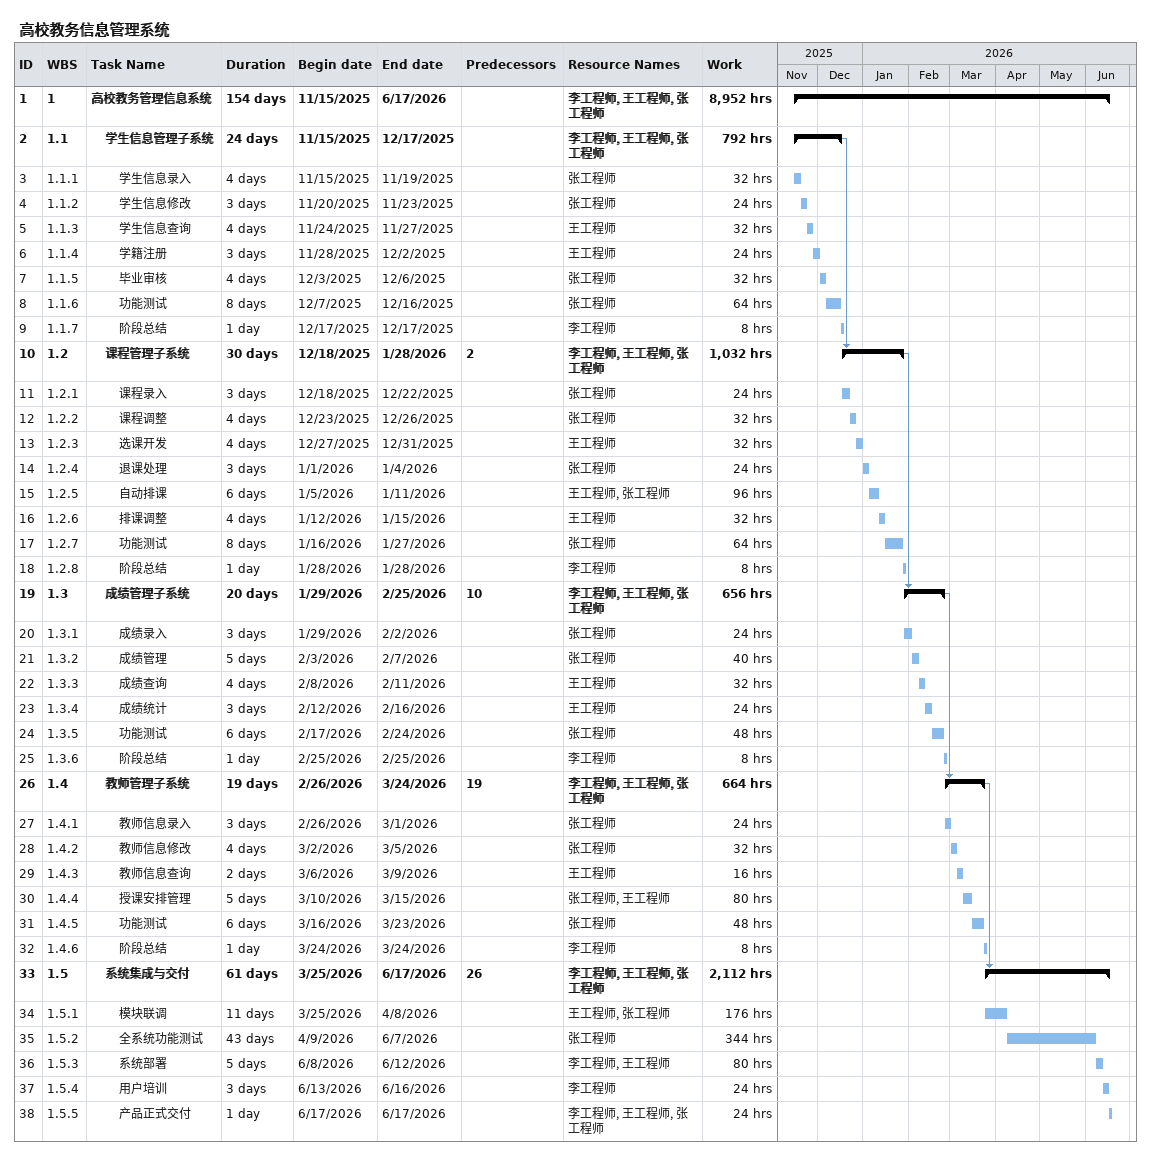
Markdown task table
高校教务信息管理系统

| ID | WBS | Task | Duration | Start | Finish | Predecessors | Resources | Work (h) |
|---|---|---|---|---|---|---|---|---|
| 1 | 1 | **高校教务管理信息系统** | 154d | 2025-11-15 | 2026-06-17 |  | 李工程师, 王工程师, 张工程师 | 8952 |
| 2 | 1.1 | **学生信息管理子系统** | 24d | 2025-11-15 | 2025-12-17 |  | 李工程师, 王工程师, 张工程师 | 792 |
| 3 | 1.1.1 | 学生信息录入 | 4d | 2025-11-15 | 2025-11-19 |  | 张工程师 | 32 |
| 4 | 1.1.2 | 学生信息修改 | 3d | 2025-11-20 | 2025-11-23 |  | 张工程师 | 24 |
| 5 | 1.1.3 | 学生信息查询 | 4d | 2025-11-24 | 2025-11-27 |  | 王工程师 | 32 |
| 6 | 1.1.4 | 学籍注册 | 3d | 2025-11-28 | 2025-12-02 |  | 王工程师 | 24 |
| 7 | 1.1.5 | 毕业审核 | 4d | 2025-12-03 | 2025-12-06 |  | 张工程师 | 32 |
| 8 | 1.1.6 | 功能测试 | 8d | 2025-12-07 | 2025-12-16 |  | 张工程师 | 64 |
| 9 | 1.1.7 | 阶段总结 | 1d | 2025-12-17 | 2025-12-17 |  | 李工程师 | 8 |
| 10 | 1.2 | **课程管理子系统** | 30d | 2025-12-18 | 2026-01-28 | 2 | 李工程师, 王工程师, 张工程师 | 1032 |
| 11 | 1.2.1 | 课程录入 | 3d | 2025-12-18 | 2025-12-22 |  | 张工程师 | 24 |
| 12 | 1.2.2 | 课程调整 | 4d | 2025-12-23 | 2025-12-26 |  | 张工程师 | 32 |
| 13 | 1.2.3 | 选课开发 | 4d | 2025-12-27 | 2025-12-31 |  | 王工程师 | 32 |
| 14 | 1.2.4 | 退课处理 | 3d | 2026-01-01 | 2026-01-04 |  | 张工程师 | 24 |
| 15 | 1.2.5 | 自动排课 | 6d | 2026-01-05 | 2026-01-11 |  | 王工程师, 张工程师 | 96 |
| 16 | 1.2.6 | 排课调整 | 4d | 2026-01-12 | 2026-01-15 |  | 王工程师 | 32 |
| 17 | 1.2.7 | 功能测试 | 8d | 2026-01-16 | 2026-01-27 |  | 张工程师 | 64 |
| 18 | 1.2.8 | 阶段总结 | 1d | 2026-01-28 | 2026-01-28 |  | 李工程师 | 8 |
| 19 | 1.3 | **成绩管理子系统** | 20d | 2026-01-29 | 2026-02-25 | 10 | 李工程师, 王工程师, 张工程师 | 656 |
| 20 | 1.3.1 | 成绩录入 | 3d | 2026-01-29 | 2026-02-02 |  | 张工程师 | 24 |
| 21 | 1.3.2 | 成绩管理 | 5d | 2026-02-03 | 2026-02-07 |  | 张工程师 | 40 |
| 22 | 1.3.3 | 成绩查询 | 4d | 2026-02-08 | 2026-02-11 |  | 王工程师 | 32 |
| 23 | 1.3.4 | 成绩统计 | 3d | 2026-02-12 | 2026-02-16 |  | 王工程师 | 24 |
| 24 | 1.3.5 | 功能测试 | 6d | 2026-02-17 | 2026-02-24 |  | 张工程师 | 48 |
| 25 | 1.3.6 | 阶段总结 | 1d | 2026-02-25 | 2026-02-25 |  | 李工程师 | 8 |
| 26 | 1.4 | **教师管理子系统** | 19d | 2026-02-26 | 2026-03-24 | 19 | 李工程师, 王工程师, 张工程师 | 664 |
| 27 | 1.4.1 | 教师信息录入 | 3d | 2026-02-26 | 2026-03-01 |  | 张工程师 | 24 |
| 28 | 1.4.2 | 教师信息修改 | 4d | 2026-03-02 | 2026-03-05 |  | 张工程师 | 32 |
| 29 | 1.4.3 | 教师信息查询 | 2d | 2026-03-06 | 2026-03-09 |  | 王工程师 | 16 |
| 30 | 1.4.4 | 授课安排管理 | 5d | 2026-03-10 | 2026-03-15 |  | 张工程师, 王工程师 | 80 |
| 31 | 1.4.5 | 功能测试 | 6d | 2026-03-16 | 2026-03-23 |  | 张工程师 | 48 |
| 32 | 1.4.6 | 阶段总结 | 1d | 2026-03-24 | 2026-03-24 |  | 李工程师 | 8 |
| 33 | 1.5 | **系统集成与交付** | 61d | 2026-03-25 | 2026-06-17 | 26 | 李工程师, 王工程师, 张工程师 | 2112 |
| 34 | 1.5.1 | 模块联调 | 11d | 2026-03-25 | 2026-04-08 |  | 王工程师, 张工程师 | 176 |
| 35 | 1.5.2 | 全系统功能测试 | 43d | 2026-04-09 | 2026-06-07 |  | 张工程师 | 344 |
| 36 | 1.5.3 | 系统部署 | 5d | 2026-06-08 | 2026-06-12 |  | 李工程师, 王工程师 | 80 |
| 37 | 1.5.4 | 用户培训 | 3d | 2026-06-13 | 2026-06-16 |  | 李工程师 | 24 |
| 38 | 1.5.5 | 产品正式交付 | 1d | 2026-06-17 | 2026-06-17 |  | 李工程师, 王工程师, 张工程师 | 24 |
